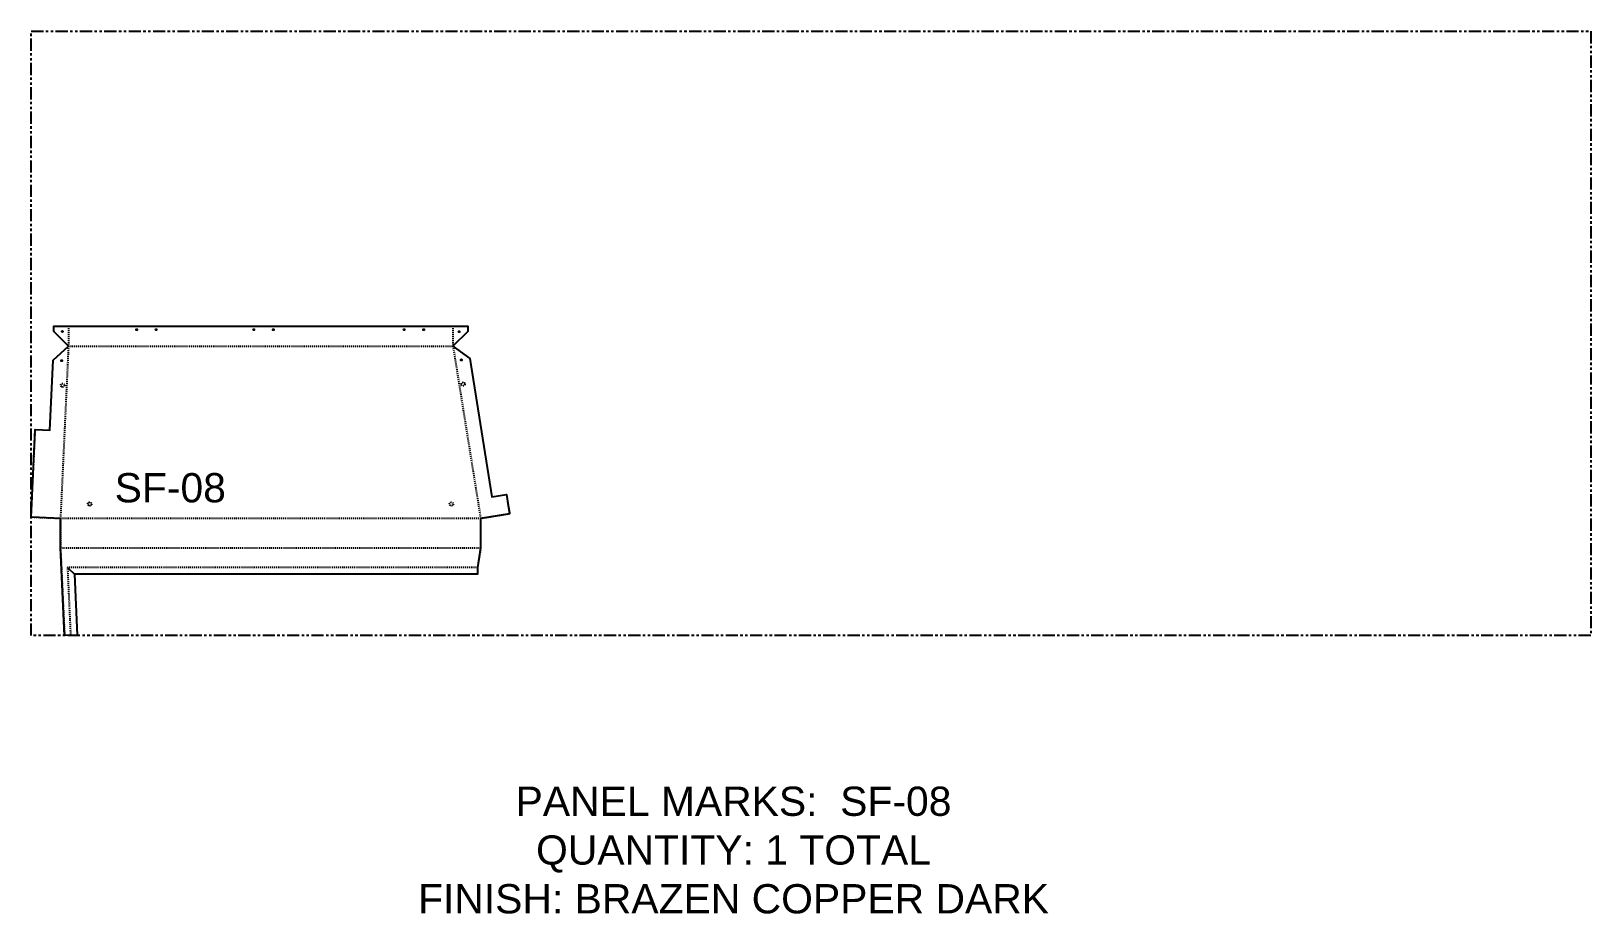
# Model space of a CAD drawing. Header units: inches. Extents: x 0 to 160, y -29 to 62.
import ezdxf

# ---------------------------------------------------------------- set-up
doc = ezdxf.new("R2010")
doc.units = ezdxf.units.IN
doc.header["$MEASUREMENT"] = 0
doc.linetypes.add('HIDDEN', pattern=[0.375, 0.25, -0.125])
doc.linetypes.add('PHANTOM', pattern=[2.5, 1.25, -0.25, 0.25, -0.25, 0.25, -0.25])
for name, color, linetype in [('CUT', 7, 'Continuous'), ('HOLES', 6, 'Continuous'), ('RELIEF', 82, 'Continuous'), ('ROUT', 1, 'HIDDEN'), ('SHEET', 5, 'PHANTOM'), ('TEXT', 2, 'PHANTOM'), ('WEEPS', 3, 'HIDDEN')]:
    doc.layers.add(name, color=color, linetype=linetype)
doc.styles.get("Standard").update_dxf_attribs({"font": 'arial.ttf'})

msp = doc.modelspace()

# ---------------------------------------------------------------- linework, layer by layer
at = {"layer": 'CUT', "ltscale": 0.25}
msp.add_lwpolyline([(2.26, 28.26), (3.82, 29.69), (2.32, 31.19), (2.32, 31.75), (44.79, 31.75), (44.79, 31.19), (43.27, 29.69), (44.99, 28.43), (47.27, 14.24), (48.75, 14.48), (49.08, 12.48), (46.11, 12), (46.11, 9), (45.79, 7), (45.79, 6.31), (4.44, 6.31), (4.73, 0.06), (3.42, 0), (3, 9), (3, 12), (0, 12.14), (0.42, 21.14), (1.92, 21.07)], close=True, dxfattribs=at)
at = {"layer": 'HOLES', "ltscale": 0.25}
for centre in [(3.2, 31.2), (10.82, 31.38), (12.82, 31.38), (22.84, 31.38), (24.84, 31.38), (38.27, 31.38), (40.27, 31.38), (43.9, 31.18), (3.13, 28.21), (44.13, 28.28)]:
    msp.add_circle(centre, 0.0625, dxfattribs=at)
at = {"layer": 'RELIEF'}
msp.add_line((3.81, 6.91), (4.44, 6.31), dxfattribs=at)
at = {"layer": 'ROUT', "ltscale": 0.25}
for p, q in [((3.82, 29.69), (43.27, 29.69)), ((3, 9), (46.11, 9))]:
    msp.add_line(p, q, dxfattribs=at)
for points in [[(3.82, 31.75), (3.82, 29.69), (3, 12), (3, 9), (3.42, 0)], [(43.27, 31.75), (43.27, 29.69), (46.11, 12), (46.11, 9), (45.79, 7), (3.72, 7), (4.04, 0.03)], [(48.75, 14.48), (49.08, 12.48), (46.11, 12), (3, 12), (0, 12.14), (0.42, 21.14)]]:
    msp.add_lwpolyline(points, dxfattribs=at)
at = {"layer": 'SHEET'}
msp.add_lwpolyline([(0, 62), (160, 62), (160, 0), (0, 0)], close=True, dxfattribs=at)
at = {"layer": 'WEEPS', "ltscale": 0.25}
for centre in [(3.23, 25.69), (44.31, 25.8), (6, 13.5), (43.11, 13.5)]:
    msp.add_circle(centre, 0.188, dxfattribs=at)

# ---------------------------------------------------------------- texts
at = {"layer": 'TEXT', "char_height": 3, "attachment_point": 5}
for s, width, insert in [('SF-08', 14.5192, (14.27, 15.15)), ('PANEL MARKS:  SF-08\\PQUANTITY: 1 TOTAL\\PFINISH: BRAZEN COPPER DARK', 199.7409, (72.05, -22.01))]:
    msp.add_mtext_dynamic_manual_height_columns(s, width=width, gutter_width=1, heights=[0], dxfattribs=dict(at, insert=insert))

doc.saveas('drawing.dxf')
